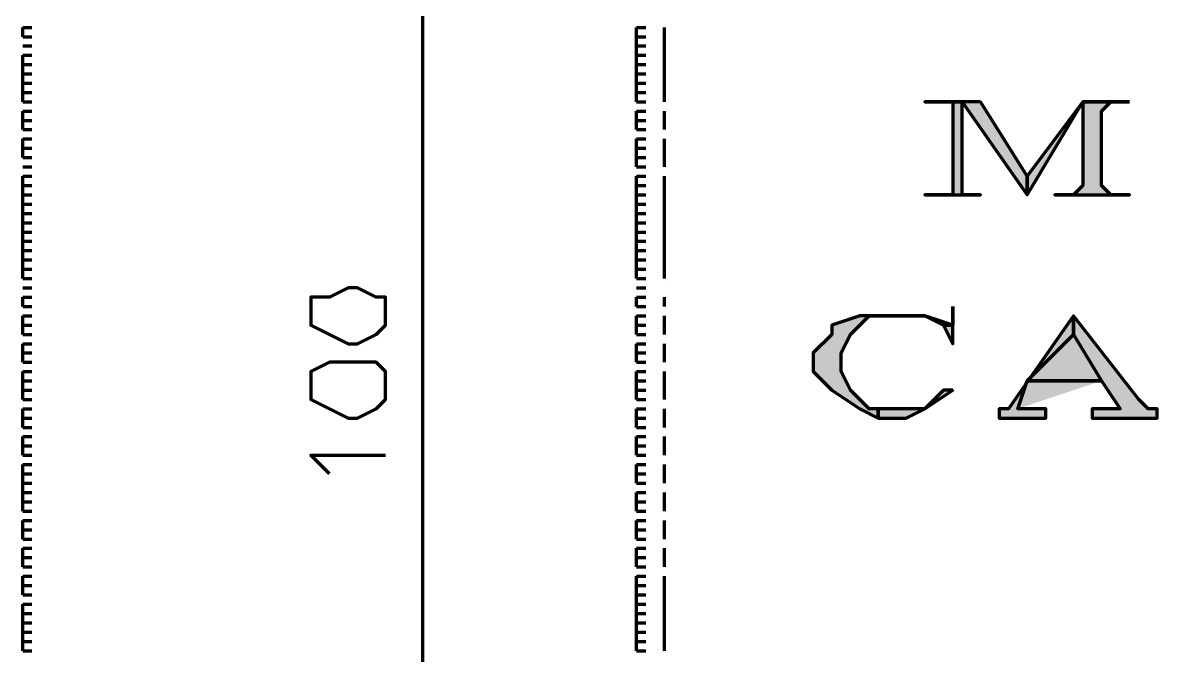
# Model space of a CAD drawing. Header units: inches. Extents: x 16 to 776, y 37 to 575.
# Drawn here: x 245.83 to 266.17, y 365.75 to 377.08 of the extents above; entities that cross this region are included whole.
import ezdxf

# ---------------------------------------------------------------- set-up
doc = ezdxf.new("R2010")
doc.units = ezdxf.units.IN
doc.header["$MEASUREMENT"] = 0
doc.layers.add('H', color=7, linetype='CONTINUOUS', lineweight=100)
doc.layers.add('P', color=250, linetype='CONTINUOUS', lineweight=100)

msp = doc.modelspace()

# ---------------------------------------------------------------- hatches: boundary and pattern name
at = {"layer": 'H', "linetype": 'Continuous'}
for points in [[(262.5, 375.667), (262.5, 374), (262.167, 374), (262, 374), (263, 374), (262.667, 374), (262.667, 375.667)], [(263, 375.667), (262, 375.667), (262.167, 375.667), (262.5, 375.667), (262.667, 375.667), (263.833, 374), (263.833, 374.333)], [(265.667, 375.667), (264.833, 375.667), (263.833, 374.333), (263.833, 374), (264.833, 375.667), (265.333, 375.667), (265.5, 375.667)], [(265.333, 375.667), (264.833, 375.667), (264.833, 374.167), (264.667, 374), (264.5, 374), (264.333, 374), (265.667, 374), (265.5, 374), (265.333, 374), (265.167, 374.167), (265.167, 375.5)], [(262.5, 372), (262.5, 371.667), (262.333, 371.667), (262.5, 371.333)], [(261.167, 371.833), (260.833, 371.833), (260.333, 371.667), (260.333, 371.5), (260, 371.167), (260, 370.833), (260.333, 370.5), (260.833, 370.167), (261.167, 370), (261.167, 370.167), (261, 370.167), (260.667, 370.5), (260.5, 370.833), (260.5, 371.167), (260.667, 371.5), (261, 371.833)], [(262, 371.833), (262.333, 371.667), (262.5, 371.667)], [(262.5, 370.5), (262.333, 370.5), (262, 370.167), (261.667, 370.167), (261.167, 370.167), (261.167, 370), (261.667, 370), (262, 370.167)]]:
    msp.add_hatch(color=0, dxfattribs=at).paths.add_polyline_path(points)
h = msp.add_hatch(color=0, dxfattribs=at)
edge = h.paths.add_edge_path()
edge.add_line((264.667, 371.833), (263.5, 370.167))
edge.add_line((263.5, 370.167), (263.333, 370.167))
edge.add_line((263.333, 370.167), (263.333, 370))
edge.add_line((263.333, 370), (264.167, 370))
edge.add_line((264.167, 370), (264.167, 370.167))
edge.add_line((264.167, 370.167), (263.833, 370.167))
edge.add_line((263.833, 370.167), (263.667, 370.167))
edge.add_line((263.667, 370.167), (265.167, 370.667))
edge.add_line((265.167, 370.667), (263.833, 370.667))
edge.add_line((263.833, 370.667), (264.667, 371.5))
h = msp.add_hatch(color=0, dxfattribs=at)
edge = h.paths.add_edge_path()
edge.add_line((264.667, 371.833), (264.667, 371.5))
edge.add_line((264.667, 371.5), (263.833, 370.667))
edge.add_line((263.833, 370.667), (265.167, 370.667))
edge.add_line((265.167, 370.667), (265.5, 370.167))
edge.add_line((265.5, 370.167), (265.167, 370.167))
edge.add_line((265.167, 370.167), (265, 370.167))
edge.add_line((265, 370.167), (265, 370))
edge.add_line((265, 370), (266.167, 370))
edge.add_line((266.167, 370), (266.167, 370.167))
edge.add_line((266.167, 370.167), (266, 370.167))
edge.add_line((266, 370.167), (265.833, 370.333))

# ---------------------------------------------------------------- linework, layer by layer
at = {"layer": 'P', "color": 0, "linetype": 'Continuous'}
for points in [[(253, 389.333), (253, 352)], [(245.833, 377), (246, 377)], [(245.833, 377), (245.833, 377)], [(245.833, 376.833), (245.833, 377)], [(245.833, 377), (245.833, 377)], [(245.833, 377), (246, 377)], [(245.833, 377), (246, 377)], [(245.833, 377), (245.833, 377)], [(245.833, 377), (245.833, 377)], [(245.833, 377), (245.833, 377)], [(245.833, 377), (246, 377)], [(256.833, 376.833), (256.833, 377)], [(256.833, 377), (257, 377)], [(256.833, 377), (256.833, 377)], [(256.833, 377), (257, 377)], [(257.333, 376.833), (257.333, 377)], [(257.333, 377), (257.333, 377)], [(257.333, 377), (257.333, 377)], [(257.333, 377), (257.333, 377)], [(245.833, 376.833), (246, 376.833)], [(245.833, 376.833), (245.833, 376.833)], [(245.833, 376.833), (246, 376.833)], [(245.833, 376.833), (245.833, 376.833)], [(245.833, 376.833), (245.833, 376.833)], [(245.833, 376.833), (246, 376.833)], [(256.833, 376.667), (256.833, 376.833)], [(256.833, 376.833), (257, 376.833)], [(257.333, 376.667), (257.333, 376.833)], [(257.333, 376.833), (257.333, 376.833)], [(245.833, 376.667), (246, 376.667)], [(245.833, 376.667), (245.833, 376.667)], [(245.833, 376.667), (246, 376.667)], [(245.833, 376.667), (245.833, 376.667)], [(245.833, 376.667), (245.833, 376.667)], [(245.833, 376.667), (246, 376.667)], [(245.833, 376.667), (245.833, 376.667)], [(245.833, 376.667), (246, 376.667)], [(256.833, 376.5), (256.833, 376.667)], [(256.833, 376.667), (257, 376.667)], [(257.333, 376.5), (257.333, 376.667)], [(257.333, 376.667), (257.333, 376.667)], [(245.833, 376.5), (246, 376.5)], [(245.833, 376.5), (245.833, 376.5)], [(245.833, 376.333), (245.833, 376.5)], [(245.833, 376.5), (245.833, 376.5)], [(245.833, 376.5), (246, 376.5)], [(245.833, 376.5), (246, 376.5)], [(245.833, 376.5), (245.833, 376.5)], [(245.833, 376.5), (245.833, 376.5)], [(245.833, 376.5), (246, 376.5)], [(245.833, 376.5), (245.833, 376.5)], [(245.833, 376.5), (246, 376.5)], [(256.833, 376.333), (256.833, 376.5)], [(256.833, 376.5), (257, 376.5)], [(256.833, 376.5), (257, 376.5)], [(257.333, 376.333), (257.333, 376.5)], [(257.333, 376.5), (257.333, 376.5)], [(257.333, 376.5), (257.333, 376.5)], [(245.833, 376.333), (246, 376.333)], [(245.833, 376.333), (245.833, 376.333)], [(245.833, 376.167), (245.833, 376.333)], [(245.833, 376.333), (245.833, 376.333)], [(245.833, 376.333), (246, 376.333)], [(256.833, 376.167), (256.833, 376.333)], [(256.833, 376.333), (257, 376.333)], [(257.333, 376.167), (257.333, 376.333)], [(257.333, 376.333), (257.333, 376.333)], [(245.833, 376.167), (246, 376.167)], [(245.833, 376.167), (245.833, 376.167)], [(245.833, 376), (245.833, 376.167)], [(245.833, 376.167), (245.833, 376.167)], [(245.833, 376.167), (246, 376.167)], [(245.833, 376), (246, 376)], [(245.833, 376), (245.833, 376)], [(245.833, 375.833), (245.833, 376)], [(245.833, 376), (245.833, 376)], [(245.833, 376), (246, 376)], [(245.833, 376), (246, 376)], [(245.833, 376), (245.833, 376)], [(245.833, 376), (245.833, 376)], [(245.833, 376), (246, 376)], [(256.833, 376), (256.833, 376.167)], [(256.833, 376.167), (257, 376.167)], [(256.833, 375.833), (256.833, 376)], [(256.833, 376), (257, 376)], [(256.833, 376), (257, 376)], [(257.333, 376), (257.333, 376.167)], [(257.333, 376.167), (257.333, 376.167)], [(257.333, 375.833), (257.333, 376)], [(257.333, 376), (257.333, 376)], [(257.333, 376), (257.333, 376)], [(245.833, 375.833), (246, 375.833)], [(245.833, 375.833), (245.833, 375.833)], [(245.833, 375.667), (245.833, 375.833)], [(245.833, 375.833), (245.833, 375.833)], [(245.833, 375.833), (246, 375.833)], [(256.833, 375.667), (256.833, 375.833)], [(256.833, 375.833), (257, 375.833)], [(257.333, 375.667), (257.333, 375.833)], [(257.333, 375.833), (257.333, 375.833)], [(245.833, 375.667), (246, 375.667)], [(245.833, 375.667), (245.833, 375.667)], [(245.833, 375.667), (245.833, 375.667)], [(245.833, 375.667), (246, 375.667)], [(245.833, 375.667), (246, 375.667)], [(245.833, 375.667), (245.833, 375.667)], [(245.833, 375.667), (245.833, 375.667)], [(245.833, 375.667), (245.833, 375.667)], [(245.833, 375.667), (246, 375.667)], [(256.833, 375.667), (257, 375.667)], [(256.833, 375.667), (256.833, 375.667)], [(256.833, 375.667), (257, 375.667)], [(257.333, 375.667), (257.333, 375.667)], [(257.333, 375.667), (257.333, 375.667)], [(257.333, 375.667), (257.333, 375.667)], [(262.5, 375.667), (262.5, 374), (262.167, 374), (262, 374), (262, 374), (263, 374), (263, 374), (263, 374), (262.667, 374), (262.667, 375.667), (262.5, 375.667)], [(263, 375.667), (262, 375.667), (262, 375.667), (262.167, 375.667), (262.5, 375.667), (262.667, 375.667), (263.833, 374), (263.833, 374.333), (263, 375.667)], [(265.667, 375.667), (264.833, 375.667), (263.833, 374.333), (263.833, 374), (263.833, 374), (264.833, 375.667), (265.333, 375.667), (265.5, 375.667), (265.667, 375.667)], [(265.333, 375.667), (264.833, 375.667), (264.833, 374.167), (264.667, 374), (264.5, 374), (264.333, 374), (264.333, 374), (265.667, 374), (265.667, 374), (265.5, 374), (265.333, 374), (265.167, 374.167), (265.167, 375.5), (265.333, 375.667)], [(245.833, 375.5), (246, 375.5)], [(245.833, 375.5), (245.833, 375.5)], [(245.833, 375.333), (245.833, 375.5)], [(245.833, 375.5), (245.833, 375.5)], [(245.833, 375.5), (246, 375.5)], [(256.833, 375.333), (256.833, 375.5)], [(256.833, 375.5), (257, 375.5)], [(257.333, 375.333), (257.333, 375.5)], [(257.333, 375.5), (257.333, 375.5)], [(245.833, 375.333), (246, 375.333)], [(245.833, 375.333), (245.833, 375.333)], [(245.833, 375.167), (245.833, 375.333)], [(245.833, 375.333), (245.833, 375.333)], [(245.833, 375.333), (246, 375.333)], [(245.833, 375.167), (246, 375.167)], [(245.833, 375.167), (245.833, 375.167)], [(245.833, 375.167), (245.833, 375.167)], [(245.833, 375.167), (246, 375.167)], [(245.833, 375.167), (246, 375.167)], [(245.833, 375.167), (245.833, 375.167)], [(245.833, 375.167), (245.833, 375.167)], [(245.833, 375.167), (245.833, 375.167)], [(245.833, 375.167), (246, 375.167)], [(256.833, 375.167), (256.833, 375.333)], [(256.833, 375.333), (257, 375.333)], [(256.833, 375.167), (257, 375.167)], [(256.833, 375.167), (256.833, 375.167)], [(256.833, 375.167), (257, 375.167)], [(257.333, 375.167), (257.333, 375.333)], [(257.333, 375.333), (257.333, 375.333)], [(257.333, 375.167), (257.333, 375.167)], [(257.333, 375.167), (257.333, 375.167)], [(257.333, 375.167), (257.333, 375.167)], [(245.833, 375), (246, 375)], [(245.833, 375), (245.833, 375)], [(245.833, 374.833), (245.833, 375)], [(245.833, 375), (245.833, 375)], [(245.833, 375), (246, 375)], [(256.833, 374.833), (256.833, 375)], [(256.833, 375), (257, 375)], [(257.333, 374.833), (257.333, 375)], [(257.333, 375), (257.333, 375)], [(245.833, 374.833), (246, 374.833)], [(245.833, 374.833), (245.833, 374.833)], [(245.833, 374.667), (245.833, 374.833)], [(245.833, 374.833), (245.833, 374.833)], [(245.833, 374.833), (246, 374.833)], [(245.833, 374.833), (246, 374.833)], [(245.833, 374.833), (245.833, 374.833)], [(245.833, 374.833), (245.833, 374.833)], [(245.833, 374.833), (245.833, 374.833)], [(245.833, 374.833), (246, 374.833)], [(256.833, 374.667), (256.833, 374.833)], [(256.833, 374.833), (257, 374.833)], [(256.833, 374.833), (256.833, 374.833)], [(256.833, 374.833), (257, 374.833)], [(257.333, 374.667), (257.333, 374.833)], [(257.333, 374.833), (257.333, 374.833)], [(257.333, 374.833), (257.333, 374.833)], [(257.333, 374.833), (257.333, 374.833)], [(245.833, 374.667), (246, 374.667)], [(245.833, 374.667), (245.833, 374.667)], [(245.833, 374.667), (246, 374.667)], [(245.833, 374.667), (245.833, 374.667)], [(245.833, 374.667), (245.833, 374.667)], [(245.833, 374.667), (246, 374.667)], [(256.833, 374.5), (256.833, 374.667)], [(256.833, 374.667), (257, 374.667)], [(257.333, 374.5), (257.333, 374.667)], [(257.333, 374.667), (257.333, 374.667)], [(245.833, 374.5), (246, 374.5)], [(245.833, 374.5), (245.833, 374.5)], [(245.833, 374.5), (245.833, 374.5)], [(245.833, 374.5), (246, 374.5)], [(245.833, 374.5), (245.833, 374.5)], [(245.833, 374.5), (246, 374.5)], [(256.833, 374.5), (257, 374.5)], [(257.333, 374.5), (257.333, 374.5)], [(245.833, 374.333), (246, 374.333)], [(245.833, 374.333), (245.833, 374.333)], [(245.833, 374.167), (245.833, 374.333)], [(245.833, 374.333), (245.833, 374.333)], [(245.833, 374.333), (246, 374.333)], [(245.833, 374.333), (246, 374.333)], [(245.833, 374.333), (245.833, 374.333)], [(245.833, 374.333), (245.833, 374.333)], [(245.833, 374.333), (245.833, 374.333)], [(245.833, 374.333), (246, 374.333)], [(245.833, 374.167), (246, 374.167)], [(245.833, 374.167), (245.833, 374.167)], [(245.833, 374), (245.833, 374.167)], [(245.833, 374.167), (245.833, 374.167)], [(245.833, 374.167), (246, 374.167)], [(256.833, 374.167), (256.833, 374.333)], [(256.833, 374.333), (257, 374.333)], [(256.833, 374.333), (256.833, 374.333)], [(256.833, 374.333), (257, 374.333)], [(256.833, 374), (256.833, 374.167)], [(256.833, 374.167), (257, 374.167)], [(257.333, 374.167), (257.333, 374.333)], [(257.333, 374.333), (257.333, 374.333)], [(257.333, 374.333), (257.333, 374.333)], [(257.333, 374.333), (257.333, 374.333)], [(257.333, 374), (257.333, 374.167)], [(257.333, 374.167), (257.333, 374.167)], [(245.833, 374), (246, 374)], [(245.833, 374), (245.833, 374)], [(245.833, 373.833), (245.833, 374)], [(245.833, 374), (245.833, 374)], [(245.833, 374), (246, 374)], [(245.833, 374), (246, 374)], [(245.833, 374), (245.833, 374)], [(245.833, 374), (245.833, 374)], [(245.833, 374), (246, 374)], [(256.833, 373.833), (256.833, 374)], [(256.833, 374), (257, 374)], [(256.833, 374), (257, 374)], [(257.333, 373.833), (257.333, 374)], [(257.333, 374), (257.333, 374)], [(257.333, 374), (257.333, 374)], [(245.833, 373.833), (246, 373.833)], [(245.833, 373.833), (245.833, 373.833)], [(245.833, 373.667), (245.833, 373.833)], [(245.833, 373.833), (245.833, 373.833)], [(245.833, 373.833), (246, 373.833)], [(256.833, 373.667), (256.833, 373.833)], [(256.833, 373.833), (257, 373.833)], [(257.333, 373.667), (257.333, 373.833)], [(257.333, 373.833), (257.333, 373.833)], [(245.833, 373.667), (246, 373.667)], [(245.833, 373.667), (245.833, 373.667)], [(245.833, 373.5), (245.833, 373.667)], [(245.833, 373.667), (245.833, 373.667)], [(245.833, 373.667), (246, 373.667)], [(256.833, 373.5), (256.833, 373.667)], [(256.833, 373.667), (257, 373.667)], [(257.333, 373.5), (257.333, 373.667)], [(257.333, 373.667), (257.333, 373.667)], [(245.833, 373.5), (246, 373.5)], [(245.833, 373.5), (245.833, 373.5)], [(245.833, 373.333), (245.833, 373.5)], [(245.833, 373.5), (245.833, 373.5)], [(245.833, 373.5), (246, 373.5)], [(245.833, 373.5), (246, 373.5)], [(245.833, 373.5), (245.833, 373.5)], [(245.833, 373.5), (245.833, 373.5)], [(245.833, 373.5), (246, 373.5)], [(245.833, 373.333), (246, 373.333)], [(245.833, 373.333), (245.833, 373.333)], [(245.833, 373.167), (245.833, 373.333)], [(245.833, 373.333), (245.833, 373.333)], [(245.833, 373.333), (246, 373.333)], [(256.833, 373.333), (256.833, 373.5)], [(256.833, 373.5), (257, 373.5)], [(256.833, 373.5), (257, 373.5)], [(256.833, 373.167), (256.833, 373.333)], [(256.833, 373.333), (257, 373.333)], [(257.333, 373.333), (257.333, 373.5)], [(257.333, 373.5), (257.333, 373.5)], [(257.333, 373.5), (257.333, 373.5)], [(257.333, 373.167), (257.333, 373.333)], [(257.333, 373.333), (257.333, 373.333)], [(245.833, 373.167), (246, 373.167)], [(245.833, 373.167), (245.833, 373.167)], [(245.833, 373), (245.833, 373.167)], [(245.833, 373.167), (245.833, 373.167)], [(245.833, 373.167), (246, 373.167)], [(256.833, 373), (256.833, 373.167)], [(256.833, 373.167), (257, 373.167)], [(257.333, 373), (257.333, 373.167)], [(257.333, 373.167), (257.333, 373.167)], [(245.833, 373), (246, 373)], [(245.833, 373), (245.833, 373)], [(245.833, 372.833), (245.833, 373)], [(245.833, 373), (245.833, 373)], [(245.833, 373), (246, 373)], [(245.833, 373), (246, 373)], [(245.833, 373), (245.833, 373)], [(245.833, 373), (245.833, 373)], [(245.833, 373), (246, 373)], [(256.833, 372.833), (256.833, 373)], [(256.833, 373), (257, 373)], [(256.833, 373), (257, 373)], [(257.333, 372.833), (257.333, 373)], [(257.333, 373), (257.333, 373)], [(257.333, 373), (257.333, 373)], [(245.833, 372.833), (246, 372.833)], [(245.833, 372.833), (245.833, 372.833)], [(245.833, 372.667), (245.833, 372.833)], [(245.833, 372.833), (245.833, 372.833)], [(245.833, 372.833), (246, 372.833)], [(256.833, 372.667), (256.833, 372.833)], [(256.833, 372.833), (257, 372.833)], [(257.333, 372.667), (257.333, 372.833)], [(257.333, 372.833), (257.333, 372.833)], [(245.833, 372.667), (246, 372.667)], [(245.833, 372.667), (245.833, 372.667)], [(245.833, 372.5), (245.833, 372.667)], [(245.833, 372.667), (245.833, 372.667)], [(245.833, 372.667), (246, 372.667)], [(245.833, 372.667), (246, 372.667)], [(245.833, 372.667), (245.833, 372.667)], [(245.833, 372.667), (245.833, 372.667)], [(245.833, 372.667), (245.833, 372.667)], [(245.833, 372.667), (246, 372.667)], [(256.833, 372.5), (256.833, 372.667)], [(256.833, 372.667), (257, 372.667)], [(256.833, 372.667), (256.833, 372.667)], [(256.833, 372.667), (257, 372.667)], [(257.333, 372.5), (257.333, 372.667)], [(257.333, 372.667), (257.333, 372.667)], [(257.333, 372.667), (257.333, 372.667)], [(257.333, 372.667), (257.333, 372.667)], [(245.833, 372.5), (246, 372.5)], [(245.833, 372.5), (245.833, 372.5)], [(245.833, 372.5), (246, 372.5)], [(245.833, 372.5), (245.833, 372.5)], [(245.833, 372.5), (245.833, 372.5)], [(245.833, 372.5), (246, 372.5)], [(245.833, 372.333), (246, 372.333)], [(245.833, 372.333), (245.833, 372.333)], [(245.833, 372.333), (245.833, 372.333)], [(245.833, 372.333), (246, 372.333)], [(245.833, 372.333), (245.833, 372.333)], [(245.833, 372.333), (246, 372.333)], [(251, 371.833), (251, 371.667), (251.333, 371.5), (251.667, 371.333), (251.833, 371.333), (252.167, 371.5), (252.333, 371.667), (252.333, 371.833), (252.333, 372), (252.333, 372.167), (252.167, 372.167), (251.833, 372.333), (251.667, 372.333), (251.333, 372.167), (251, 372.167), (251, 372), (251, 371.833)], [(256.833, 372.5), (257, 372.5)], [(256.833, 372.333), (257, 372.333)], [(256.833, 372.333), (257, 372.333)], [(257.333, 372.5), (257.333, 372.5)], [(257.333, 372.333), (257.333, 372.333)], [(257.333, 372.333), (257.333, 372.333)], [(245.833, 372.167), (246, 372.167)], [(245.833, 372.167), (245.833, 372.167)], [(245.833, 372), (245.833, 372.167)], [(245.833, 372.167), (245.833, 372.167)], [(245.833, 372.167), (246, 372.167)], [(245.833, 372.167), (246, 372.167)], [(245.833, 372.167), (245.833, 372.167)], [(245.833, 372.167), (245.833, 372.167)], [(245.833, 372.167), (245.833, 372.167)], [(245.833, 372.167), (246, 372.167)], [(256.833, 372), (256.833, 372.167)], [(256.833, 372.167), (257, 372.167)], [(256.833, 372.167), (256.833, 372.167)], [(256.833, 372.167), (257, 372.167)], [(257.333, 372), (257.333, 372.167)], [(257.333, 372.167), (257.333, 372.167)], [(257.333, 372.167), (257.333, 372.167)], [(257.333, 372.167), (257.333, 372.167)], [(245.833, 372), (246, 372)], [(245.833, 372), (245.833, 372)], [(245.833, 372), (246, 372)], [(245.833, 372), (245.833, 372)], [(245.833, 372), (245.833, 372)], [(245.833, 372), (246, 372)], [(256.833, 372), (257, 372)], [(257.333, 372), (257.333, 372)], [(262.5, 372), (262.5, 371.667), (262.333, 371.667), (262.5, 371.333), (262.5, 372)], [(245.833, 371.833), (246, 371.833)], [(245.833, 371.833), (245.833, 371.833)], [(245.833, 371.667), (245.833, 371.833)], [(245.833, 371.833), (245.833, 371.833)], [(245.833, 371.833), (246, 371.833)], [(245.833, 371.833), (246, 371.833)], [(245.833, 371.833), (245.833, 371.833)], [(245.833, 371.833), (245.833, 371.833)], [(245.833, 371.833), (246, 371.833)], [(245.833, 371.833), (245.833, 371.833)], [(245.833, 371.833), (246, 371.833)], [(256.833, 371.667), (256.833, 371.833)], [(256.833, 371.833), (257, 371.833)], [(256.833, 371.833), (257, 371.833)], [(256.833, 371.833), (257, 371.833)], [(257.333, 371.667), (257.333, 371.833)], [(257.333, 371.833), (257.333, 371.833)], [(257.333, 371.833), (257.333, 371.833)], [(257.333, 371.833), (257.333, 371.833)], [(261.667, 371.833), (261.167, 371.833), (260.833, 371.833), (260.333, 371.667), (260.333, 371.5), (260, 371.167), (260, 370.833), (260.333, 370.5), (260.333, 370.5), (260.833, 370.167), (261.167, 370), (261.167, 370.167), (261, 370.167), (260.667, 370.5), (260.5, 370.833), (260.5, 371.167), (260.667, 371.5), (261, 371.833), (261.167, 371.833), (261.667, 371.833)], [(261.667, 371.833), (261.667, 371.833), (262, 371.833), (262.333, 371.667), (262.5, 371.667), (262, 371.833), (261.667, 371.833)], [(264.667, 371.833), (264.667, 371.833), (263.5, 370.167), (263.333, 370.167), (263.333, 370.167), (263.333, 370), (264.167, 370), (264.167, 370.167), (263.833, 370.167), (263.667, 370.167), (263.833, 370.667), (265.167, 370.667), (263.833, 370.667), (264.667, 371.5), (264.667, 371.833)], [(264.667, 371.833), (264.667, 371.5), (265.167, 370.667), (263.833, 370.667), (265.167, 370.667), (265.5, 370.167), (265.5, 370.167), (265.167, 370.167), (265, 370.167), (265, 370), (266.167, 370), (266.167, 370.167), (266, 370.167), (265.833, 370.333), (264.667, 371.833)], [(245.833, 371.667), (246, 371.667)], [(245.833, 371.667), (245.833, 371.667)], [(245.833, 371.5), (245.833, 371.667)], [(245.833, 371.667), (245.833, 371.667)], [(245.833, 371.667), (246, 371.667)], [(245.833, 371.5), (246, 371.5)], [(245.833, 371.5), (245.833, 371.5)], [(245.833, 371.5), (246, 371.5)], [(245.833, 371.5), (245.833, 371.5)], [(245.833, 371.5), (245.833, 371.5)], [(245.833, 371.5), (246, 371.5)], [(256.833, 371.5), (256.833, 371.667)], [(256.833, 371.667), (257, 371.667)], [(256.833, 371.5), (257, 371.5)], [(257.333, 371.5), (257.333, 371.667)], [(257.333, 371.667), (257.333, 371.667)], [(257.333, 371.5), (257.333, 371.5)], [(245.833, 371.333), (246, 371.333)], [(245.833, 371.333), (245.833, 371.333)], [(245.833, 371.167), (245.833, 371.333)], [(245.833, 371.333), (245.833, 371.333)], [(245.833, 371.333), (246, 371.333)], [(245.833, 371.333), (246, 371.333)], [(245.833, 371.333), (245.833, 371.333)], [(245.833, 371.333), (245.833, 371.333)], [(245.833, 371.333), (246, 371.333)], [(245.833, 371.333), (245.833, 371.333)], [(245.833, 371.333), (246, 371.333)], [(256.833, 371.167), (256.833, 371.333)], [(256.833, 371.333), (257, 371.333)], [(256.833, 371.333), (257, 371.333)], [(256.833, 371.333), (257, 371.333)], [(257.333, 371.167), (257.333, 371.333)], [(257.333, 371.333), (257.333, 371.333)], [(257.333, 371.333), (257.333, 371.333)], [(257.333, 371.333), (257.333, 371.333)], [(245.833, 371.167), (246, 371.167)], [(245.833, 371.167), (245.833, 371.167)], [(245.833, 371), (245.833, 371.167)], [(245.833, 371.167), (245.833, 371.167)], [(245.833, 371.167), (246, 371.167)], [(256.833, 371), (256.833, 371.167)], [(256.833, 371.167), (257, 371.167)], [(257.333, 371), (257.333, 371.167)], [(257.333, 371.167), (257.333, 371.167)], [(245.833, 371), (246, 371)], [(245.833, 371), (245.833, 371)], [(245.833, 371), (245.833, 371)], [(245.833, 371), (246, 371)], [(245.833, 371), (246, 371)], [(245.833, 371), (245.833, 371)], [(245.833, 371), (245.833, 371)], [(245.833, 371), (246, 371)], [(245.833, 371), (246, 371)], [(245.833, 371), (245.833, 371)], [(245.833, 371), (245.833, 371)], [(245.833, 371), (246, 371)], [(251, 370.5), (251, 370.333), (251.333, 370.167), (251.667, 370), (251.833, 370), (252.167, 370.167), (252.333, 370.333), (252.333, 370.5), (252.333, 370.667), (252.333, 370.833), (252.167, 371), (251.833, 371), (251.667, 371), (251.333, 371), (251, 370.833), (251, 370.667), (251, 370.5)], [(256.833, 371), (257, 371)], [(256.833, 371), (257, 371)], [(256.833, 371), (257, 371)], [(257.333, 371), (257.333, 371)], [(257.333, 371), (257.333, 371)], [(257.333, 371), (257.333, 371)], [(245.833, 370.833), (246, 370.833)], [(245.833, 370.833), (245.833, 370.833)], [(245.833, 370.667), (245.833, 370.833)], [(245.833, 370.833), (245.833, 370.833)], [(245.833, 370.833), (246, 370.833)], [(256.833, 370.667), (256.833, 370.833)], [(256.833, 370.833), (257, 370.833)], [(257.333, 370.667), (257.333, 370.833)], [(257.333, 370.833), (257.333, 370.833)], [(245.833, 370.667), (246, 370.667)], [(245.833, 370.667), (245.833, 370.667)], [(245.833, 370.5), (245.833, 370.667)], [(245.833, 370.667), (245.833, 370.667)], [(245.833, 370.667), (246, 370.667)], [(245.833, 370.5), (246, 370.5)], [(245.833, 370.5), (245.833, 370.5)], [(245.833, 370.333), (245.833, 370.5)], [(245.833, 370.5), (245.833, 370.5)], [(245.833, 370.5), (246, 370.5)], [(245.833, 370.5), (246, 370.5)], [(245.833, 370.5), (245.833, 370.5)], [(245.833, 370.5), (245.833, 370.5)], [(245.833, 370.5), (245.833, 370.5)], [(245.833, 370.5), (246, 370.5)], [(256.833, 370.5), (256.833, 370.667)], [(256.833, 370.667), (257, 370.667)], [(256.833, 370.333), (256.833, 370.5)], [(256.833, 370.5), (257, 370.5)], [(256.833, 370.5), (256.833, 370.5)], [(256.833, 370.5), (257, 370.5)], [(257.333, 370.5), (257.333, 370.667)], [(257.333, 370.667), (257.333, 370.667)], [(257.333, 370.333), (257.333, 370.5)], [(257.333, 370.5), (257.333, 370.5)], [(257.333, 370.5), (257.333, 370.5)], [(257.333, 370.5), (257.333, 370.5)], [(262.5, 370.5), (262.333, 370.5), (262, 370.167), (261.667, 370.167), (261.167, 370.167), (261.167, 370), (261.667, 370), (262, 370.167), (262.5, 370.5), (262.5, 370.5)], [(245.833, 370.333), (246, 370.333)], [(245.833, 370.333), (245.833, 370.333)], [(245.833, 370.333), (245.833, 370.333)], [(245.833, 370.333), (246, 370.333)], [(256.833, 370.333), (257, 370.333)], [(257.333, 370.333), (257.333, 370.333)], [(245.833, 370.167), (246, 370.167)], [(245.833, 370.167), (245.833, 370.167)], [(245.833, 370), (245.833, 370.167)], [(245.833, 370.167), (245.833, 370.167)], [(245.833, 370.167), (246, 370.167)], [(256.833, 370), (256.833, 370.167)], [(256.833, 370.167), (257, 370.167)], [(257.333, 370), (257.333, 370.167)], [(257.333, 370.167), (257.333, 370.167)], [(245.833, 370), (246, 370)], [(245.833, 370), (245.833, 370)], [(245.833, 369.833), (245.833, 370)], [(245.833, 370), (245.833, 370)], [(245.833, 370), (246, 370)], [(245.833, 370), (246, 370)], [(245.833, 370), (245.833, 370)], [(245.833, 370), (245.833, 370)], [(245.833, 370), (245.833, 370)], [(245.833, 370), (246, 370)], [(256.833, 369.833), (256.833, 370)], [(256.833, 370), (257, 370)], [(256.833, 370), (256.833, 370)], [(256.833, 370), (257, 370)], [(257.333, 369.833), (257.333, 370)], [(257.333, 370), (257.333, 370)], [(257.333, 370), (257.333, 370)], [(257.333, 370), (257.333, 370)], [(245.833, 369.833), (246, 369.833)], [(245.833, 369.833), (245.833, 369.833)], [(245.833, 369.833), (245.833, 369.833)], [(245.833, 369.833), (246, 369.833)], [(245.833, 369.667), (246, 369.667)], [(245.833, 369.667), (245.833, 369.667)], [(245.833, 369.5), (245.833, 369.667)], [(245.833, 369.667), (245.833, 369.667)], [(245.833, 369.667), (246, 369.667)], [(245.833, 369.667), (246, 369.667)], [(245.833, 369.667), (245.833, 369.667)], [(245.833, 369.667), (245.833, 369.667)], [(245.833, 369.667), (245.833, 369.667)], [(245.833, 369.667), (246, 369.667)], [(256.833, 369.833), (257, 369.833)], [(256.833, 369.5), (256.833, 369.667)], [(256.833, 369.667), (257, 369.667)], [(256.833, 369.667), (256.833, 369.667)], [(256.833, 369.667), (257, 369.667)], [(257.333, 369.833), (257.333, 369.833)], [(257.333, 369.5), (257.333, 369.667)], [(257.333, 369.667), (257.333, 369.667)], [(257.333, 369.667), (257.333, 369.667)], [(257.333, 369.667), (257.333, 369.667)], [(245.833, 369.5), (246, 369.5)], [(245.833, 369.5), (245.833, 369.5)], [(245.833, 369.333), (245.833, 369.5)], [(245.833, 369.5), (245.833, 369.5)], [(245.833, 369.5), (246, 369.5)], [(256.833, 369.333), (256.833, 369.5)], [(256.833, 369.5), (257, 369.5)], [(257.333, 369.333), (257.333, 369.5)], [(257.333, 369.5), (257.333, 369.5)], [(245.833, 369.333), (246, 369.333)], [(245.833, 369.333), (245.833, 369.333)], [(245.833, 369.333), (245.833, 369.333)], [(245.833, 369.333), (246, 369.333)], [(251.333, 369), (251.167, 369.167), (251, 369.333), (252.333, 369.333)], [(256.833, 369.333), (257, 369.333)], [(257.333, 369.333), (257.333, 369.333)], [(245.833, 369.167), (246, 369.167)], [(245.833, 369.167), (245.833, 369.167)], [(245.833, 369), (245.833, 369.167)], [(245.833, 369.167), (245.833, 369.167)], [(245.833, 369.167), (246, 369.167)], [(245.833, 369.167), (246, 369.167)], [(245.833, 369.167), (245.833, 369.167)], [(245.833, 369.167), (245.833, 369.167)], [(245.833, 369.167), (245.833, 369.167)], [(245.833, 369.167), (246, 369.167)], [(256.833, 369), (256.833, 369.167)], [(256.833, 369.167), (257, 369.167)], [(256.833, 369.167), (256.833, 369.167)], [(256.833, 369.167), (257, 369.167)], [(257.333, 369), (257.333, 369.167)], [(257.333, 369.167), (257.333, 369.167)], [(257.333, 369.167), (257.333, 369.167)], [(257.333, 369.167), (257.333, 369.167)], [(245.833, 369), (246, 369)], [(245.833, 369), (245.833, 369)], [(245.833, 368.833), (245.833, 369)], [(245.833, 369), (245.833, 369)], [(245.833, 369), (246, 369)], [(256.833, 368.833), (256.833, 369)], [(256.833, 369), (257, 369)], [(257.333, 368.833), (257.333, 369)], [(257.333, 369), (257.333, 369)], [(245.833, 368.833), (246, 368.833)], [(245.833, 368.833), (245.833, 368.833)], [(245.833, 368.667), (245.833, 368.833)], [(245.833, 368.833), (245.833, 368.833)], [(245.833, 368.833), (246, 368.833)], [(245.833, 368.833), (246, 368.833)], [(245.833, 368.833), (245.833, 368.833)], [(245.833, 368.833), (245.833, 368.833)], [(245.833, 368.833), (246, 368.833)], [(245.833, 368.667), (246, 368.667)], [(245.833, 368.667), (245.833, 368.667)], [(245.833, 368.5), (245.833, 368.667)], [(245.833, 368.667), (245.833, 368.667)], [(245.833, 368.667), (246, 368.667)], [(256.833, 368.833), (257, 368.833)], [(256.833, 368.833), (257, 368.833)], [(256.833, 368.833), (257, 368.833)], [(256.833, 368.5), (256.833, 368.667)], [(256.833, 368.667), (257, 368.667)], [(257.333, 368.833), (257.333, 368.833)], [(257.333, 368.833), (257.333, 368.833)], [(257.333, 368.833), (257.333, 368.833)], [(257.333, 368.5), (257.333, 368.667)], [(257.333, 368.667), (257.333, 368.667)], [(245.833, 368.5), (246, 368.5)], [(245.833, 368.5), (245.833, 368.5)], [(245.833, 368.333), (245.833, 368.5)], [(245.833, 368.5), (245.833, 368.5)], [(245.833, 368.5), (246, 368.5)], [(256.833, 368.333), (256.833, 368.5)], [(256.833, 368.5), (257, 368.5)], [(257.333, 368.333), (257.333, 368.5)], [(257.333, 368.5), (257.333, 368.5)], [(245.833, 368.333), (246, 368.333)], [(245.833, 368.333), (245.833, 368.333)], [(245.833, 368.333), (245.833, 368.333)], [(245.833, 368.333), (246, 368.333)], [(245.833, 368.333), (246, 368.333)], [(245.833, 368.333), (245.833, 368.333)], [(245.833, 368.333), (245.833, 368.333)], [(245.833, 368.333), (245.833, 368.333)], [(245.833, 368.333), (246, 368.333)], [(256.833, 368.333), (257, 368.333)], [(256.833, 368.333), (256.833, 368.333)], [(256.833, 368.333), (257, 368.333)], [(257.333, 368.333), (257.333, 368.333)], [(257.333, 368.333), (257.333, 368.333)], [(257.333, 368.333), (257.333, 368.333)], [(245.833, 368.167), (246, 368.167)], [(245.833, 368.167), (245.833, 368.167)], [(245.833, 368), (245.833, 368.167)], [(245.833, 368.167), (245.833, 368.167)], [(245.833, 368.167), (246, 368.167)], [(256.833, 368), (256.833, 368.167)], [(256.833, 368.167), (257, 368.167)], [(257.333, 368), (257.333, 368.167)], [(257.333, 368.167), (257.333, 368.167)], [(245.833, 368), (246, 368)], [(245.833, 368), (245.833, 368)], [(245.833, 367.833), (245.833, 368)], [(245.833, 368), (245.833, 368)], [(245.833, 368), (246, 368)], [(245.833, 368), (246, 368)], [(245.833, 368), (245.833, 368)], [(245.833, 368), (245.833, 368)], [(245.833, 368), (245.833, 368)], [(245.833, 368), (246, 368)], [(245.833, 367.833), (246, 367.833)], [(245.833, 367.833), (245.833, 367.833)], [(245.833, 367.833), (245.833, 367.833)], [(245.833, 367.833), (246, 367.833)], [(256.833, 367.833), (256.833, 368)], [(256.833, 368), (257, 368)], [(256.833, 368), (256.833, 368)], [(256.833, 368), (257, 368)], [(256.833, 367.833), (257, 367.833)], [(257.333, 367.833), (257.333, 368)], [(257.333, 368), (257.333, 368)], [(257.333, 368), (257.333, 368)], [(257.333, 368), (257.333, 368)], [(257.333, 367.833), (257.333, 367.833)], [(245.833, 367.667), (246, 367.667)], [(245.833, 367.667), (245.833, 367.667)], [(245.833, 367.5), (245.833, 367.667)], [(245.833, 367.667), (245.833, 367.667)], [(245.833, 367.667), (246, 367.667)], [(256.833, 367.5), (256.833, 367.667)], [(256.833, 367.667), (257, 367.667)], [(257.333, 367.5), (257.333, 367.667)], [(257.333, 367.667), (257.333, 367.667)], [(245.833, 367.5), (246, 367.5)], [(245.833, 367.5), (245.833, 367.5)], [(245.833, 367.333), (245.833, 367.5)], [(245.833, 367.5), (245.833, 367.5)], [(245.833, 367.5), (246, 367.5)], [(245.833, 367.5), (246, 367.5)], [(245.833, 367.5), (245.833, 367.5)], [(245.833, 367.5), (245.833, 367.5)], [(245.833, 367.5), (245.833, 367.5)], [(245.833, 367.5), (246, 367.5)], [(256.833, 367.333), (256.833, 367.5)], [(256.833, 367.5), (257, 367.5)], [(256.833, 367.5), (256.833, 367.5)], [(256.833, 367.5), (257, 367.5)], [(257.333, 367.333), (257.333, 367.5)], [(257.333, 367.5), (257.333, 367.5)], [(257.333, 367.5), (257.333, 367.5)], [(257.333, 367.5), (257.333, 367.5)], [(245.833, 367.333), (246, 367.333)], [(245.833, 367.333), (245.833, 367.333)], [(245.833, 367.333), (245.833, 367.333)], [(245.833, 367.333), (246, 367.333)], [(256.833, 367.333), (257, 367.333)], [(257.333, 367.333), (257.333, 367.333)], [(245.833, 367.167), (246, 367.167)], [(245.833, 367.167), (245.833, 367.167)], [(245.833, 367), (245.833, 367.167)], [(245.833, 367.167), (245.833, 367.167)], [(245.833, 367.167), (246, 367.167)], [(256.833, 367), (256.833, 367.167)], [(256.833, 367.167), (257, 367.167)], [(257.333, 367), (257.333, 367.167)], [(257.333, 367.167), (257.333, 367.167)], [(245.833, 367), (246, 367)], [(245.833, 367), (245.833, 367)], [(245.833, 366.833), (245.833, 367)], [(245.833, 367), (245.833, 367)], [(245.833, 367), (246, 367)], [(245.833, 367), (246, 367)], [(245.833, 367), (245.833, 367)], [(245.833, 367), (245.833, 367)], [(245.833, 367), (245.833, 367)], [(245.833, 367), (246, 367)], [(245.833, 366.833), (246, 366.833)], [(245.833, 366.833), (245.833, 366.833)], [(245.833, 366.833), (246, 366.833)], [(245.833, 366.833), (245.833, 366.833)], [(245.833, 366.833), (245.833, 366.833)], [(245.833, 366.833), (246, 366.833)], [(256.833, 366.833), (256.833, 367)], [(256.833, 367), (257, 367)], [(256.833, 367), (256.833, 367)], [(256.833, 367), (257, 367)], [(256.833, 366.667), (256.833, 366.833)], [(256.833, 366.833), (257, 366.833)], [(257.333, 366.833), (257.333, 367)], [(257.333, 367), (257.333, 367)], [(257.333, 367), (257.333, 367)], [(257.333, 367), (257.333, 367)], [(257.333, 366.667), (257.333, 366.833)], [(257.333, 366.833), (257.333, 366.833)], [(245.833, 366.667), (246, 366.667)], [(245.833, 366.667), (245.833, 366.667)], [(245.833, 366.5), (245.833, 366.667)], [(245.833, 366.667), (245.833, 366.667)], [(245.833, 366.667), (246, 366.667)], [(245.833, 366.667), (246, 366.667)], [(245.833, 366.667), (245.833, 366.667)], [(245.833, 366.667), (245.833, 366.667)], [(245.833, 366.667), (246, 366.667)], [(245.833, 366.667), (245.833, 366.667)], [(245.833, 366.667), (246, 366.667)], [(256.833, 366.5), (256.833, 366.667)], [(256.833, 366.667), (257, 366.667)], [(256.833, 366.667), (257, 366.667)], [(257.333, 366.5), (257.333, 366.667)], [(257.333, 366.667), (257.333, 366.667)], [(257.333, 366.667), (257.333, 366.667)], [(245.833, 366.5), (246, 366.5)], [(245.833, 366.5), (245.833, 366.5)], [(245.833, 366.333), (245.833, 366.5)], [(245.833, 366.5), (245.833, 366.5)], [(245.833, 366.5), (246, 366.5)], [(256.833, 366.333), (256.833, 366.5)], [(256.833, 366.5), (257, 366.5)], [(257.333, 366.333), (257.333, 366.5)], [(257.333, 366.5), (257.333, 366.5)], [(245.833, 366.333), (246, 366.333)], [(245.833, 366.333), (245.833, 366.333)], [(245.833, 366.167), (245.833, 366.333)], [(245.833, 366.333), (245.833, 366.333)], [(245.833, 366.333), (246, 366.333)], [(256.833, 366.167), (256.833, 366.333)], [(256.833, 366.333), (257, 366.333)], [(257.333, 366.167), (257.333, 366.333)], [(257.333, 366.333), (257.333, 366.333)], [(245.833, 366.167), (246, 366.167)], [(245.833, 366.167), (245.833, 366.167)], [(245.833, 366), (245.833, 366.167)], [(245.833, 366.167), (245.833, 366.167)], [(245.833, 366.167), (246, 366.167)], [(245.833, 366.167), (246, 366.167)], [(245.833, 366.167), (245.833, 366.167)], [(245.833, 366.167), (245.833, 366.167)], [(245.833, 366.167), (246, 366.167)], [(256.833, 366), (256.833, 366.167)], [(256.833, 366.167), (257, 366.167)], [(256.833, 366.167), (257, 366.167)], [(257.333, 366), (257.333, 366.167)], [(257.333, 366.167), (257.333, 366.167)], [(257.333, 366.167), (257.333, 366.167)], [(245.833, 366), (246, 366)], [(245.833, 366), (245.833, 366)], [(245.833, 365.833), (245.833, 366)], [(245.833, 366), (245.833, 366)], [(245.833, 366), (246, 366)], [(245.833, 365.833), (246, 365.833)], [(245.833, 365.833), (245.833, 365.833)], [(245.833, 365.833), (245.833, 365.833)], [(245.833, 365.833), (246, 365.833)], [(245.833, 365.833), (246, 365.833)], [(245.833, 365.833), (245.833, 365.833)], [(245.833, 365.833), (245.833, 365.833)], [(245.833, 365.833), (245.833, 365.833)], [(245.833, 365.833), (246, 365.833)], [(256.833, 365.833), (256.833, 366)], [(256.833, 366), (257, 366)], [(256.833, 365.833), (257, 365.833)], [(256.833, 365.833), (256.833, 365.833)], [(256.833, 365.833), (257, 365.833)], [(257.333, 365.833), (257.333, 366)], [(257.333, 366), (257.333, 366)], [(257.333, 365.833), (257.333, 365.833)], [(257.333, 365.833), (257.333, 365.833)], [(257.333, 365.833), (257.333, 365.833)]]:
    msp.add_lwpolyline(points, dxfattribs=at)

doc.saveas('drawing.dxf')
